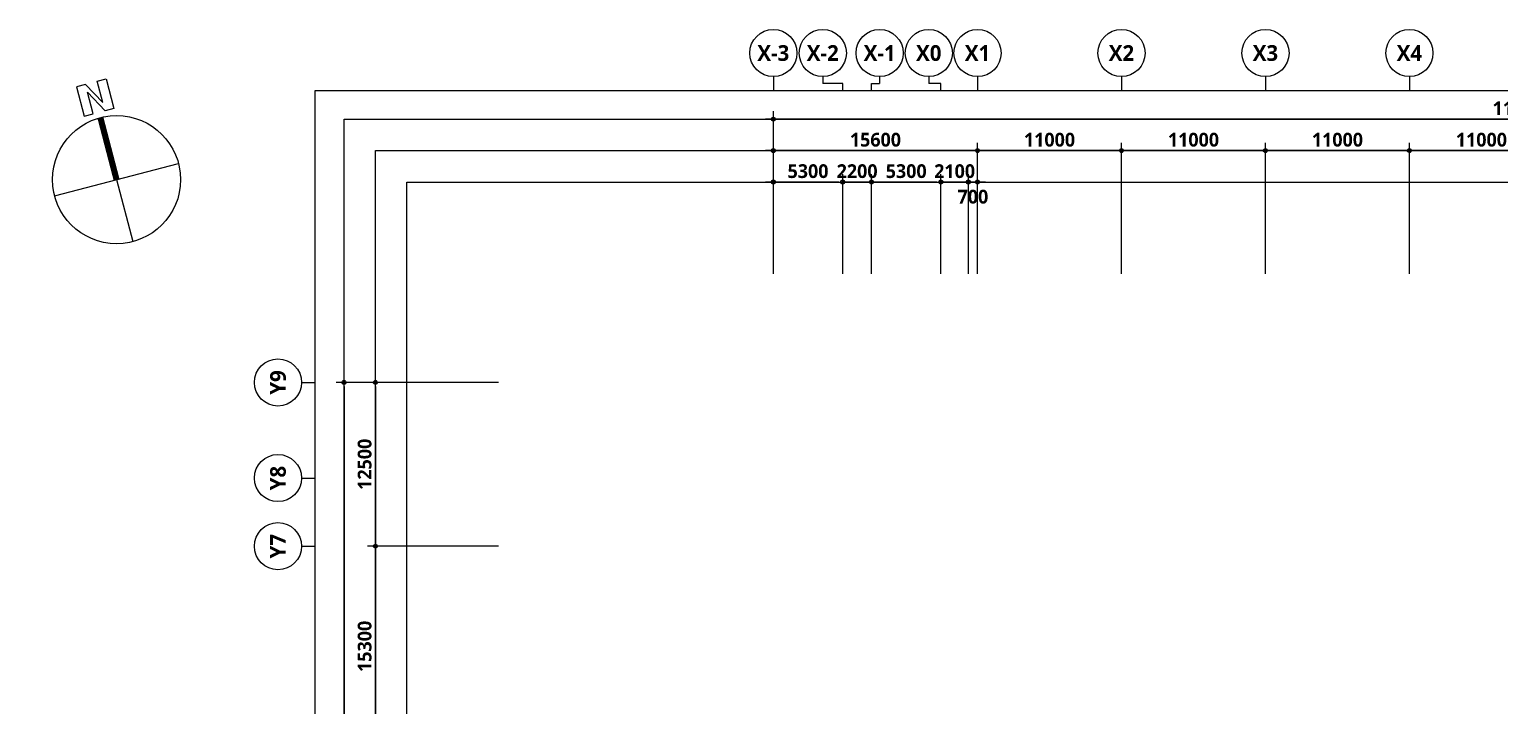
# Model space of a CAD drawing. Header units: millimetres. Extents: x -5354 to 997967, y -1313401 to 249081.
# Drawn here: x 246646 to 358977, y -1202994 to -1151376 of the extents above; entities that cross this region are included whole.
import ezdxf
from ezdxf.enums import TextEntityAlignment as Align

# ---------------------------------------------------------------- set-up
doc = ezdxf.new("R2010")
doc.units = ezdxf.units.MM
doc.header["$LTSCALE"] = 300
doc.header["$MEASUREMENT"] = 0
doc.header["$PDSIZE"] = -10
doc.layers.get('0').update_dxf_attribs({"linetype": 'CONTINUOUS'})
doc.layers.get('Defpoints').update_dxf_attribs({"color": 153, "linetype": 'CONTINUOUS'})
for name, color, linetype in [('A-ANNO-SYMB', 7, 'CONTINUOUS'), ('A-ANNO-TEXT1', 7, 'CONTINUOUS'), ('A-ST-AXIS-BUB', 7, 'CONTINUOUS'), ('A-ST-AXIS-DIM', 7, 'CONTINUOUS'), ('X-SEC-종$0$A-ST-AXIS-BUB', 7, 'CONTINUOUS')]:
    doc.layers.add(name, color=color, linetype=linetype)
doc.layers.add('Defpoint', color=161, linetype='CONTINUOUS', plot=False)
doc.styles.add('SH_대대리576', font='')
doc.styles.get('SH_대대리576').set_extended_font_data('NanumGothic', bold=True)
doc.dimstyles.new('SHP 600', dxfattribs={"dimscale": 300, "dimtxt": 3.5, "dimasz": 1, "dimexe": 2, "dimexo": 2, "dimgap": 1, "dimtad": 1, "dimdec": 0, "dimzin": 0, "dimdsep": 46, "dimtxsty": 'SH_대대리576', "dimblk": 'DIMDOT', "dimcen": 0.09, "dimclrt": 3, "dimadec": 0, "dimazin": 1, "dimtfac": 1, "dimtdec": 0, "dimtix": 1, "dimtmove": 2, "dimatfit": 0, "dimldrblk": 'DIMDOT', "dimfxl": 1, "dimtolj": 1, "dimtzin": 0, "dimarcsym": 0})

# ---------------------------------------------------------------- blocks, each defined once
blk = doc.blocks.new('DIMDOT')
at = {"color": 0}
blk.add_line((-2, 0), (2, 0), dxfattribs=at)
for radius in [0.5, 0.25]:
    blk.add_circle((0, 0), radius, dxfattribs=at)
blk = doc.blocks.new('*D993')
at = {"layer": 'A-ST-AXIS-DIM', "color": 0, "lineweight": -2, "transparency": 16777216}
for p, q in [((303487, -1170026), (303487, -1157626)), ((418087, -1170026), (418087, -1157626)), ((417787, -1158226), (303787, -1158226))]:
    blk.add_line(p, q, dxfattribs=at)
at = {"layer": 'Defpoints', "color": 0, "transparency": 16777216}
for p in [(303487, -1158226), (303487, -1170626), (418087, -1170626)]:
    blk.add_point(p, dxfattribs=at)
at = {"layer": 'A-ST-AXIS-DIM', "color": 0, "lineweight": -2, "transparency": 16777216, "xscale": 300, "yscale": 300, "zscale": 300, "rotation": 180}
blk.add_blockref('DIMDOT', (303487, -1158226), dxfattribs=at)
at = {"layer": 'A-ST-AXIS-DIM', "color": 0, "lineweight": -2, "transparency": 16777216, "xscale": 300, "yscale": 300, "zscale": 300}
blk.add_blockref('DIMDOT', (418087, -1158226), dxfattribs=at)
at = {"layer": 'A-ST-AXIS-DIM', "color": 3, "transparency": 16777216, "insert": (360787, -1157401), "char_height": 1050, "attachment_point": 5, "style": 'SH_대대리576'}
blk.add_mtext('\\A1;114600', dxfattribs=at)
blk = doc.blocks.new('*D994')
at = {"layer": 'A-ST-AXIS-DIM', "color": 0, "lineweight": -2, "transparency": 16777216}
for p, q in [((319087, -1170026), (319087, -1160026)), ((330087, -1170026), (330087, -1160026)), ((329787, -1160626), (319387, -1160626))]:
    blk.add_line(p, q, dxfattribs=at)
at = {"layer": 'Defpoints', "color": 0, "transparency": 16777216}
for p in [(319087, -1160626), (319087, -1170626), (330087, -1170626)]:
    blk.add_point(p, dxfattribs=at)
at = {"layer": 'A-ST-AXIS-DIM', "color": 0, "lineweight": -2, "transparency": 16777216, "xscale": 300, "yscale": 300, "zscale": 300, "rotation": 180}
blk.add_blockref('DIMDOT', (319087, -1160626), dxfattribs=at)
at = {"layer": 'A-ST-AXIS-DIM', "color": 0, "lineweight": -2, "transparency": 16777216, "xscale": 300, "yscale": 300, "zscale": 300}
blk.add_blockref('DIMDOT', (330087, -1160626), dxfattribs=at)
at = {"layer": 'A-ST-AXIS-DIM', "color": 3, "transparency": 16777216, "insert": (324587, -1159801), "char_height": 1050, "attachment_point": 5, "style": 'SH_대대리576'}
blk.add_mtext('\\A1;11000', dxfattribs=at)
blk = doc.blocks.new('*D995')
at = {"layer": 'A-ST-AXIS-DIM', "color": 0, "lineweight": -2, "transparency": 16777216}
for p, q in [((330087, -1170026), (330087, -1160026)), ((341087, -1170026), (341087, -1160026)), ((340787, -1160626), (330387, -1160626))]:
    blk.add_line(p, q, dxfattribs=at)
at = {"layer": 'Defpoints', "color": 0, "transparency": 16777216}
for p in [(330087, -1160626), (330087, -1170626), (341087, -1170626)]:
    blk.add_point(p, dxfattribs=at)
at = {"layer": 'A-ST-AXIS-DIM', "color": 0, "lineweight": -2, "transparency": 16777216, "xscale": 300, "yscale": 300, "zscale": 300, "rotation": 180}
blk.add_blockref('DIMDOT', (330087, -1160626), dxfattribs=at)
at = {"layer": 'A-ST-AXIS-DIM', "color": 0, "lineweight": -2, "transparency": 16777216, "xscale": 300, "yscale": 300, "zscale": 300}
blk.add_blockref('DIMDOT', (341087, -1160626), dxfattribs=at)
at = {"layer": 'A-ST-AXIS-DIM', "color": 3, "transparency": 16777216, "insert": (335587, -1159801), "char_height": 1050, "attachment_point": 5, "style": 'SH_대대리576'}
blk.add_mtext('\\A1;11000', dxfattribs=at)
blk = doc.blocks.new('*D996')
at = {"layer": 'A-ST-AXIS-DIM', "color": 0, "lineweight": -2, "transparency": 16777216}
for p, q in [((341087, -1170026), (341087, -1160026)), ((352087, -1170026), (352087, -1160026)), ((351787, -1160626), (341387, -1160626))]:
    blk.add_line(p, q, dxfattribs=at)
at = {"layer": 'Defpoints', "color": 0, "transparency": 16777216}
for p in [(341087, -1160626), (341087, -1170626), (352087, -1170626)]:
    blk.add_point(p, dxfattribs=at)
at = {"layer": 'A-ST-AXIS-DIM', "color": 0, "lineweight": -2, "transparency": 16777216, "xscale": 300, "yscale": 300, "zscale": 300, "rotation": 180}
blk.add_blockref('DIMDOT', (341087, -1160626), dxfattribs=at)
at = {"layer": 'A-ST-AXIS-DIM', "color": 0, "lineweight": -2, "transparency": 16777216, "xscale": 300, "yscale": 300, "zscale": 300}
blk.add_blockref('DIMDOT', (352087, -1160626), dxfattribs=at)
at = {"layer": 'A-ST-AXIS-DIM', "color": 3, "transparency": 16777216, "insert": (346587, -1159801), "char_height": 1050, "attachment_point": 5, "style": 'SH_대대리576'}
blk.add_mtext('\\A1;11000', dxfattribs=at)
blk = doc.blocks.new('*D997')
at = {"layer": 'A-ST-AXIS-DIM', "color": 0, "lineweight": -2, "transparency": 16777216}
for p, q in [((352087, -1170026), (352087, -1160026)), ((363087, -1170026), (363087, -1160026)), ((362787, -1160626), (352387, -1160626))]:
    blk.add_line(p, q, dxfattribs=at)
at = {"layer": 'Defpoints', "color": 0, "transparency": 16777216}
for p in [(352087, -1160626), (352087, -1170626), (363087, -1170626)]:
    blk.add_point(p, dxfattribs=at)
at = {"layer": 'A-ST-AXIS-DIM', "color": 0, "lineweight": -2, "transparency": 16777216, "xscale": 300, "yscale": 300, "zscale": 300, "rotation": 180}
blk.add_blockref('DIMDOT', (352087, -1160626), dxfattribs=at)
at = {"layer": 'A-ST-AXIS-DIM', "color": 0, "lineweight": -2, "transparency": 16777216, "xscale": 300, "yscale": 300, "zscale": 300}
blk.add_blockref('DIMDOT', (363087, -1160626), dxfattribs=at)
at = {"layer": 'A-ST-AXIS-DIM', "color": 3, "transparency": 16777216, "insert": (357587, -1159801), "char_height": 1050, "attachment_point": 5, "style": 'SH_대대리576'}
blk.add_mtext('\\A1;11000', dxfattribs=at)
blk = doc.blocks.new('*D1003')
at = {"layer": 'A-ST-AXIS-DIM', "color": 0, "lineweight": -2, "transparency": 16777216}
for p, q in [((303487, -1170026), (303487, -1160026)), ((319087, -1170026), (319087, -1160026)), ((318787, -1160626), (303787, -1160626))]:
    blk.add_line(p, q, dxfattribs=at)
at = {"layer": 'Defpoints', "color": 0, "transparency": 16777216}
for p in [(303487, -1160626), (303487, -1170626), (319087, -1170626)]:
    blk.add_point(p, dxfattribs=at)
at = {"layer": 'A-ST-AXIS-DIM', "color": 0, "lineweight": -2, "transparency": 16777216, "xscale": 300, "yscale": 300, "zscale": 300, "rotation": 180}
blk.add_blockref('DIMDOT', (303487, -1160626), dxfattribs=at)
at = {"layer": 'A-ST-AXIS-DIM', "color": 0, "lineweight": -2, "transparency": 16777216, "xscale": 300, "yscale": 300, "zscale": 300}
blk.add_blockref('DIMDOT', (319087, -1160626), dxfattribs=at)
at = {"layer": 'A-ST-AXIS-DIM', "color": 3, "transparency": 16777216, "insert": (311287, -1159801), "char_height": 1050, "attachment_point": 5, "style": 'SH_대대리576'}
blk.add_mtext('\\A1;15600', dxfattribs=at)
blk = doc.blocks.new('*D1024')
at = {"layer": 'A-ST-AXIS-DIM', "color": 0, "lineweight": -2, "transparency": 16777216}
for p, q in [((282487, -1178326), (270087, -1178326)), ((270687, -1178626), (270687, -1262826)), ((282487, -1263126), (270087, -1263126))]:
    blk.add_line(p, q, dxfattribs=at)
at = {"layer": 'Defpoints', "color": 0, "transparency": 16777216}
for p in [(283087, -1178326), (270687, -1263126), (283087, -1263126)]:
    blk.add_point(p, dxfattribs=at)
at = {"layer": 'A-ST-AXIS-DIM', "color": 0, "lineweight": -2, "transparency": 16777216, "xscale": 300, "yscale": 300, "zscale": 300}
for p, rotation in [((270687, -1178326), 90), ((270687, -1263126), 270)]:
    blk.add_blockref('DIMDOT', p, dxfattribs=dict(at, rotation=rotation))
at = {"layer": 'A-ST-AXIS-DIM', "color": 3, "transparency": 16777216, "insert": (269862, -1220726), "char_height": 1050, "attachment_point": 5, "rotation": 90, "style": 'SH_대대리576'}
blk.add_mtext('\\A1;84800', dxfattribs=at)
blk = doc.blocks.new('*D1030')
at = {"layer": 'A-ST-AXIS-DIM', "color": 0, "lineweight": -2, "transparency": 16777216}
for p, q in [((282487, -1190826), (272487, -1190826)), ((273087, -1191126), (273087, -1205826)), ((282487, -1206126), (272487, -1206126))]:
    blk.add_line(p, q, dxfattribs=at)
at = {"layer": 'Defpoints', "color": 0, "transparency": 16777216}
for p in [(283087, -1190826), (273087, -1206126), (283087, -1206126)]:
    blk.add_point(p, dxfattribs=at)
at = {"layer": 'A-ST-AXIS-DIM', "color": 0, "lineweight": -2, "transparency": 16777216, "xscale": 300, "yscale": 300, "zscale": 300}
for p, rotation in [((273087, -1190826), 90), ((273087, -1206126), 270)]:
    blk.add_blockref('DIMDOT', p, dxfattribs=dict(at, rotation=rotation))
at = {"layer": 'A-ST-AXIS-DIM', "color": 3, "transparency": 16777216, "insert": (272262, -1198476), "char_height": 1050, "attachment_point": 5, "rotation": 90, "style": 'SH_대대리576'}
blk.add_mtext('\\A1;15300', dxfattribs=at)
blk = doc.blocks.new('*D1031')
at = {"layer": 'A-ST-AXIS-DIM', "color": 0, "lineweight": -2, "transparency": 16777216}
for p, q in [((282487, -1178326), (272487, -1178326)), ((273087, -1178626), (273087, -1190526)), ((282487, -1190826), (272487, -1190826))]:
    blk.add_line(p, q, dxfattribs=at)
at = {"layer": 'Defpoints', "color": 0, "transparency": 16777216}
for p in [(283087, -1178326), (273087, -1190826), (283087, -1190826)]:
    blk.add_point(p, dxfattribs=at)
at = {"layer": 'A-ST-AXIS-DIM', "color": 0, "lineweight": -2, "transparency": 16777216, "xscale": 300, "yscale": 300, "zscale": 300}
for p, rotation in [((273087, -1178326), 90), ((273087, -1190826), 270)]:
    blk.add_blockref('DIMDOT', p, dxfattribs=dict(at, rotation=rotation))
at = {"layer": 'A-ST-AXIS-DIM', "color": 3, "transparency": 16777216, "insert": (272262, -1184576), "char_height": 1050, "attachment_point": 5, "rotation": 90, "style": 'SH_대대리576'}
blk.add_mtext('\\A1;12500', dxfattribs=at)
blk = doc.blocks.new('dr-sy-018-D-M')
at = {"layer": 'A-ANNO-SYMB'}
for p, q in [((-1, 16.4), (-2.5, 16.4)), ((-2.5, 16.4), (-2.5, 11.4)), ((-1, 16.4), (1, 12.8)), ((-1, 15.09), (1.05, 11.4)), ((-1, 11.4), (-1, 15.09)), ((1, 12.8), (1, 16.4)), ((1, 16.4), (2.5, 16.4)), ((2.5, 16.4), (2.5, 11.4)), ((-2.5, 11.4), (-1, 11.4)), ((2.5, 11.4), (1.05, 11.4)), ((-10.5, 0), (10.5, 0)), ((0, 0), (0, -10.5))]:
    blk.add_line(p, q, dxfattribs=at)
at = {"layer": 'A-ANNO-SYMB', "const_width": 1}
blk.add_lwpolyline([(0, 10.5), (0, 0)], dxfattribs=at)
at = {"layer": 'A-ANNO-SYMB'}
blk.add_circle((0, 0), 10.5, dxfattribs=at)
blk = doc.blocks.new('G$CBA52A250')
at = {"layer": 'A-ST-AXIS-BUB'}
for p, q in [((1177, 0), (1177, 525)), ((1177, 525), (1800, 525)), ((1800, 1050), (1800, 525))]:
    blk.add_line(p, q, dxfattribs=at)
blk.add_circle((1800, 2850), 1800, dxfattribs=at)
blk = doc.blocks.new('A-ST-AXIS-BUB-1')
at = {"layer": 'A-ST-AXIS-BUB'}
blk.add_line((0, 350), (0, 0), dxfattribs=at)
blk.add_circle((0, 950), 600, dxfattribs=at)
blk = doc.blocks.new('A-ST-AXIS-BUB-2')
at = {"layer": 'X-SEC-종$0$A-ST-AXIS-BUB'}
blk.add_line((1800, 1050, -103000), (1800, 525, -103000), dxfattribs=at)
at = {"layer": 'X-SEC-종$0$A-ST-AXIS-BUB', "elevation": -103000}
blk.add_lwpolyline([(3323, 0), (3323, 525), (1800, 525)], dxfattribs=at)
at = {"layer": 'X-SEC-종$0$A-ST-AXIS-BUB'}
blk.add_circle((1800, 2850, -103000), 1800, dxfattribs=at)
blk = doc.blocks.new('G$C1D72D447')
at = {"layer": 'X-SEC-종$0$A-ST-AXIS-BUB'}
blk.add_line((1800, 1050, -103000), (1800, 525, -103000), dxfattribs=at)
at = {"layer": 'X-SEC-종$0$A-ST-AXIS-BUB', "elevation": -103000}
blk.add_lwpolyline([(2723, 0), (2723, 525), (1800, 525)], dxfattribs=at)
at = {"layer": 'X-SEC-종$0$A-ST-AXIS-BUB'}
blk.add_circle((1800, 2850, -103000), 1800, dxfattribs=at)
blk = doc.blocks.new('*D1191')
at = {"layer": 'A-ST-AXIS-DIM', "color": 0, "lineweight": -2, "transparency": 16777216}
for p, q in [((303487, -1170026), (303487, -1162426)), ((308787, -1170026), (308787, -1162426)), ((308487, -1163026), (303787, -1163026))]:
    blk.add_line(p, q, dxfattribs=at)
at = {"layer": 'Defpoints', "color": 0, "transparency": 16777216}
for p in [(303487, -1163026), (303487, -1170626), (308787, -1170626)]:
    blk.add_point(p, dxfattribs=at)
at = {"layer": 'A-ST-AXIS-DIM', "color": 0, "lineweight": -2, "transparency": 16777216, "xscale": 300, "yscale": 300, "zscale": 300, "rotation": 180}
blk.add_blockref('DIMDOT', (303487, -1163026), dxfattribs=at)
at = {"layer": 'A-ST-AXIS-DIM', "color": 0, "lineweight": -2, "transparency": 16777216, "xscale": 300, "yscale": 300, "zscale": 300}
blk.add_blockref('DIMDOT', (308787, -1163026), dxfattribs=at)
at = {"layer": 'A-ST-AXIS-DIM', "color": 3, "transparency": 16777216, "insert": (306137, -1162201), "char_height": 1050, "attachment_point": 5, "style": 'SH_대대리576'}
blk.add_mtext('\\A1;5300', dxfattribs=at)
blk = doc.blocks.new('*D1192')
at = {"layer": 'A-ST-AXIS-DIM', "color": 0, "lineweight": -2, "transparency": 16777216}
for p, q in [((308787, -1170026), (308787, -1162426)), ((310987, -1170026), (310987, -1162426)), ((308487, -1163026), (308187, -1163026)), ((310987, -1163026), (308787, -1163026)), ((311287, -1163026), (311587, -1163026))]:
    blk.add_line(p, q, dxfattribs=at)
at = {"layer": 'Defpoints', "color": 0, "transparency": 16777216}
for p in [(308787, -1163026), (308787, -1170626), (310987, -1170626)]:
    blk.add_point(p, dxfattribs=at)
at = {"layer": 'A-ST-AXIS-DIM', "color": 0, "lineweight": -2, "transparency": 16777216, "xscale": 300, "yscale": 300, "zscale": 300}
blk.add_blockref('DIMDOT', (308787, -1163026), dxfattribs=at)
at = {"layer": 'A-ST-AXIS-DIM', "color": 0, "lineweight": -2, "transparency": 16777216, "xscale": 300, "yscale": 300, "zscale": 300, "rotation": 180}
blk.add_blockref('DIMDOT', (310987, -1163026), dxfattribs=at)
at = {"layer": 'A-ST-AXIS-DIM', "color": 3, "transparency": 16777216, "insert": (309887, -1162201), "char_height": 1050, "attachment_point": 5, "style": 'SH_대대리576'}
blk.add_mtext('\\A1;2200', dxfattribs=at)
blk = doc.blocks.new('*D1193')
at = {"layer": 'A-ST-AXIS-DIM', "color": 0, "lineweight": -2, "transparency": 16777216}
for p, q in [((316287, -1170026), (316287, -1162426)), ((318387, -1170026), (318387, -1162426)), ((315987, -1163026), (315687, -1163026)), ((318387, -1163026), (316287, -1163026)), ((318687, -1163026), (318987, -1163026))]:
    blk.add_line(p, q, dxfattribs=at)
at = {"layer": 'Defpoints', "color": 0, "transparency": 16777216}
for p in [(316287, -1163026), (316287, -1170626), (318387, -1170626)]:
    blk.add_point(p, dxfattribs=at)
at = {"layer": 'A-ST-AXIS-DIM', "color": 0, "lineweight": -2, "transparency": 16777216, "xscale": 300, "yscale": 300, "zscale": 300}
blk.add_blockref('DIMDOT', (316287, -1163026), dxfattribs=at)
at = {"layer": 'A-ST-AXIS-DIM', "color": 0, "lineweight": -2, "transparency": 16777216, "xscale": 300, "yscale": 300, "zscale": 300, "rotation": 180}
blk.add_blockref('DIMDOT', (318387, -1163026), dxfattribs=at)
at = {"layer": 'A-ST-AXIS-DIM', "color": 3, "transparency": 16777216, "insert": (317337, -1162201), "char_height": 1050, "attachment_point": 5, "style": 'SH_대대리576'}
blk.add_mtext('\\A1;2100', dxfattribs=at)
blk = doc.blocks.new('*D1194')
at = {"layer": 'A-ST-AXIS-DIM', "color": 0, "lineweight": -2, "transparency": 16777216}
for p, q in [((310987, -1170026), (310987, -1162426)), ((316287, -1170026), (316287, -1162426)), ((315987, -1163026), (311287, -1163026))]:
    blk.add_line(p, q, dxfattribs=at)
at = {"layer": 'Defpoints', "color": 0, "transparency": 16777216}
for p in [(310987, -1163026), (310987, -1170626), (316287, -1170626)]:
    blk.add_point(p, dxfattribs=at)
at = {"layer": 'A-ST-AXIS-DIM', "color": 0, "lineweight": -2, "transparency": 16777216, "xscale": 300, "yscale": 300, "zscale": 300, "rotation": 180}
blk.add_blockref('DIMDOT', (310987, -1163026), dxfattribs=at)
at = {"layer": 'A-ST-AXIS-DIM', "color": 0, "lineweight": -2, "transparency": 16777216, "xscale": 300, "yscale": 300, "zscale": 300}
blk.add_blockref('DIMDOT', (316287, -1163026), dxfattribs=at)
at = {"layer": 'A-ST-AXIS-DIM', "color": 3, "transparency": 16777216, "insert": (313637, -1162201), "char_height": 1050, "attachment_point": 5, "style": 'SH_대대리576'}
blk.add_mtext('\\A1;5300', dxfattribs=at)
blk = doc.blocks.new('*D1195')
at = {"layer": 'A-ST-AXIS-DIM', "color": 0, "lineweight": -2, "transparency": 16777216}
for p, q in [((318387, -1170026), (318387, -1162426)), ((319087, -1170026), (319087, -1162426)), ((318087, -1163026), (317787, -1163026)), ((318387, -1163026), (319087, -1163026)), ((319387, -1163026), (319687, -1163026))]:
    blk.add_line(p, q, dxfattribs=at)
at = {"layer": 'Defpoints', "color": 0, "transparency": 16777216}
for p in [(319087, -1163026), (318387, -1170626), (319087, -1170626)]:
    blk.add_point(p, dxfattribs=at)
at = {"layer": 'A-ST-AXIS-DIM', "color": 0, "lineweight": -2, "transparency": 16777216, "xscale": 300, "yscale": 300, "zscale": 300}
blk.add_blockref('DIMDOT', (318387, -1163026), dxfattribs=at)
at = {"layer": 'A-ST-AXIS-DIM', "color": 0, "lineweight": -2, "transparency": 16777216, "xscale": 300, "yscale": 300, "zscale": 300, "rotation": 180}
blk.add_blockref('DIMDOT', (319087, -1163026), dxfattribs=at)
at = {"layer": 'A-ST-AXIS-DIM', "color": 3, "transparency": 16777216, "insert": (318737, -1164150), "char_height": 1050, "attachment_point": 5, "style": 'SH_대대리576'}
blk.add_mtext('\\A1;700', dxfattribs=at)

msp = doc.modelspace()

# ---------------------------------------------------------------- linework, layer by layer
at = {"layer": 'Defpoint'}
for points in [[(439687.2, -1284597.4), (268487.2, -1284597.4), (268487.2, -1156025.9), (439687.2, -1156025.9)], [(437487.2, -1282397.4), (270687.2, -1282397.4), (270687.2, -1158225.9), (437487.2, -1158225.9)], [(435087.2, -1279997.4), (273087.2, -1279997.4), (273087.2, -1160625.9), (435087.2, -1160625.9)], [(432687.2, -1277597.4), (275487.2, -1277597.4), (275487.2, -1163025.9), (432687.2, -1163025.9)]]:
    msp.add_lwpolyline(points, close=True, dxfattribs=at)

# ---------------------------------------------------------------- block references
msp.add_blockref('G$CBA52A250', (309810.1, -1156025.9))
at = {"xscale": 465.6960000000489, "yscale": 465.6960000000489, "zscale": 465.6960000000489, "rotation": 14.62512501076412}
msp.add_blockref('dr-sy-018-D-M', (253305.4, -1162842.3), dxfattribs=at)
at = {"layer": 'A-ST-AXIS-BUB', "xscale": 3, "yscale": 3, "zscale": 3}
for p in [(303487.2, -1156025.9), (319087.2, -1156025.9), (330087.2, -1156025.9), (341087.2, -1156025.9), (352087.2, -1156025.9)]:
    msp.add_blockref('A-ST-AXIS-BUB-1', p, dxfattribs=at)
at = {"layer": 'A-ST-AXIS-BUB'}
for name, p in [('A-ST-AXIS-BUB-2', (305464.3, -1156025.9)), ('G$C1D72D447', (313564.3, -1156025.9))]:
    msp.add_blockref(name, p, dxfattribs=at)
at = {"layer": 'A-ST-AXIS-BUB', "xscale": 3, "yscale": 3, "zscale": 3, "rotation": 90}
for p in [(268487.2, -1178325.9), (268487.2, -1185625.9), (268487.2, -1190825.9)]:
    msp.add_blockref('A-ST-AXIS-BUB-1', p, dxfattribs=at)

# ---------------------------------------------------------------- texts
at = {"layer": 'A-ANNO-TEXT1', "style": 'SH_대대리576'}
for s, p in [('X-3', (303487.2, -1153175.9)), ('X-2', (307264.3, -1153175.9)), ('X-1', (311610.1, -1153175.9)), ('X0', (315364.3, -1153175.9)), ('X1', (319087.2, -1153175.9)), ('X2', (330087.2, -1153175.9)), ('X3', (341087.2, -1153175.9)), ('X4', (352087.2, -1153175.9))]:
    msp.add_text(s, height=1200, dxfattribs=at).set_placement(p, align=Align.MIDDLE_CENTER)
for s, p in [('Y9', (265637.2, -1178325.9)), ('Y8', (265637.2, -1185625.9)), ('Y7', (265637.2, -1190825.9))]:
    msp.add_text(s, height=1200, rotation=90, dxfattribs=at).set_placement(p, align=Align.MIDDLE_CENTER)

# ---------------------------------------------------------------- dimensions: what is measured, and where the dimension line sits
at = {"layer": 'A-ST-AXIS-DIM'}
for base, p1, p2, picture, middle in [((303487.2, -1158225.9), (418087.2, -1170625.9), (303487.2, -1170625.9), '*D993', (360787.2, -1157400.9)), ((303487.2, -1160625.9), (319087.2, -1170625.9), (303487.2, -1170625.9), '*D1003', (311287.2, -1159800.9)), ((319087.2, -1160625.9), (330087.2, -1170625.9), (319087.2, -1170625.9), '*D994', (324587.2, -1159800.9)), ((330087.2, -1160625.9), (341087.2, -1170625.9), (330087.2, -1170625.9), '*D995', (335587.2, -1159800.9)), ((341087.2, -1160625.9), (352087.2, -1170625.9), (341087.2, -1170625.9), '*D996', (346587.2, -1159800.9)), ((352087.2, -1160625.9), (363087.2, -1170625.9), (352087.2, -1170625.9), '*D997', (357587.2, -1159800.9)), ((303487.2, -1163025.9), (308787.2, -1170625.9), (303487.2, -1170625.9), '*D1191', (306137.2, -1162200.9)), ((308787.2, -1163025.9), (310987.2, -1170625.9), (308787.2, -1170625.9), '*D1192', (309887.2, -1162200.9)), ((310987.2, -1163025.9), (316287.2, -1170625.9), (310987.2, -1170625.9), '*D1194', (313637.2, -1162200.9)), ((316287.2, -1163025.9), (318387.2, -1170625.9), (316287.2, -1170625.9), '*D1193', (317337.2, -1162200.9))]:
    dim = msp.add_linear_dim(base=base, p1=p1, p2=p2, dimstyle='SHP 600', dxfattribs=at)
    dim.commit()
    dim.dimension.update_dxf_attribs({"geometry": picture, "text_midpoint": middle})
dim = msp.add_linear_dim(base=(319087.2, -1163025.9), p1=(318387.2, -1170625.9), p2=(319087.2, -1170625.9), angle=180, dimstyle='SHP 600', dxfattribs=at)
dim.commit()
dim.dimension.update_dxf_attribs({"geometry": '*D1195', "text_midpoint": (318737.2, -1164150.2), "dimtype": 160})
for base, p1, p2, picture, middle in [((270687.2, -1263125.9), (283087.2, -1178325.9), (283087.2, -1263125.9), '*D1024', (269862.2, -1220725.9)), ((273087.2, -1190825.9), (283087.2, -1178325.9), (283087.2, -1190825.9), '*D1031', (272262.2, -1184575.9)), ((273087.2, -1206125.9), (283087.2, -1190825.9), (283087.2, -1206125.9), '*D1030', (272262.2, -1198475.9))]:
    dim = msp.add_linear_dim(base=base, p1=p1, p2=p2, angle=90, dimstyle='SHP 600', dxfattribs=at)
    dim.commit()
    dim.dimension.update_dxf_attribs({"geometry": picture, "text_midpoint": middle})

doc.saveas('drawing.dxf')
